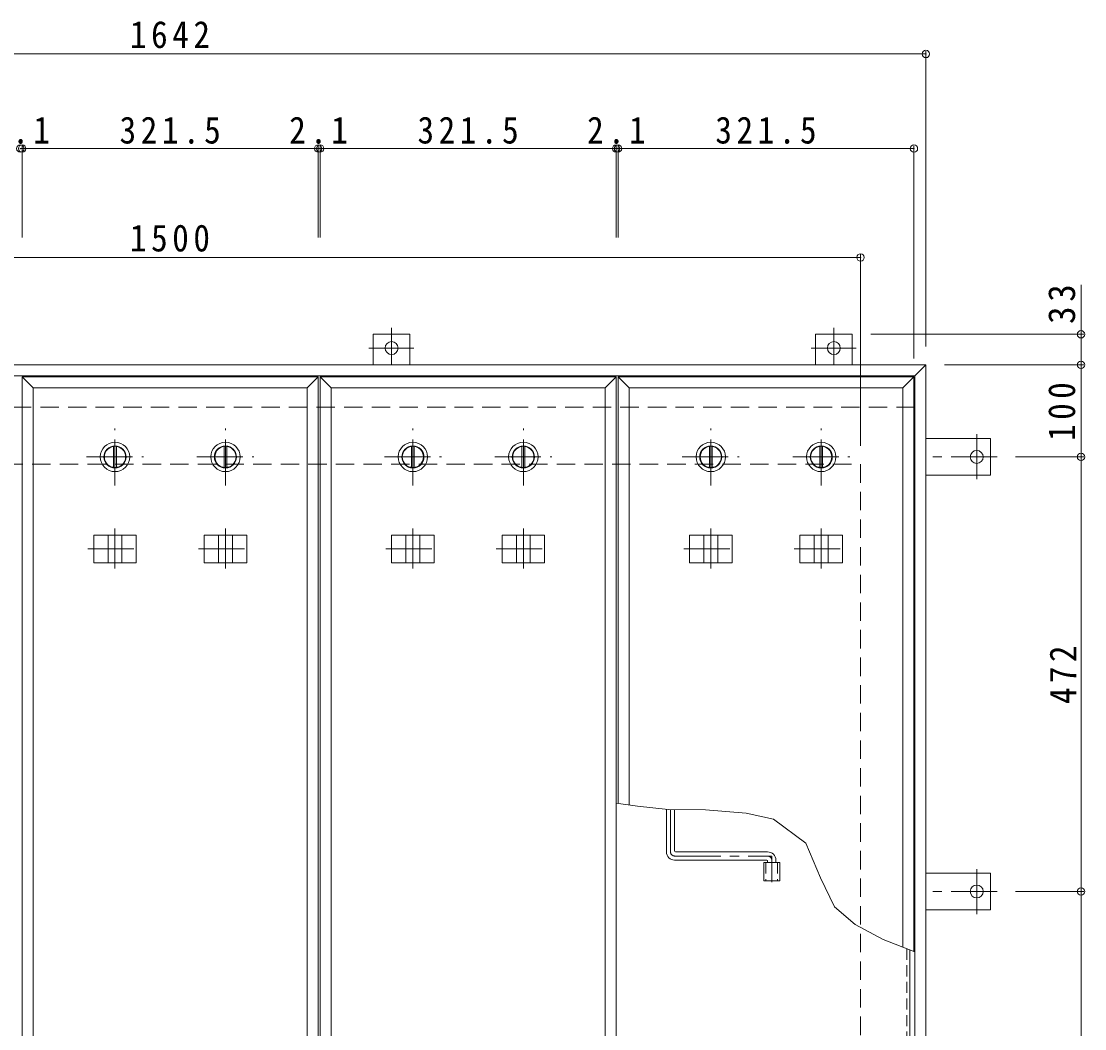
# Model space of a CAD drawing. Units: millimetres at full size, sheet at 1:10. Extents: x -2654 to 2766, y -1962 to 1896.
# Drawn here: x -1623 to -468, y 662 to 1756 of the extents above; entities that cross this region are included whole.
import ezdxf

# ---------------------------------------------------------------- set-up
doc = ezdxf.new("R2010")
doc.units = ezdxf.units.MM
doc.header["$LTSCALE"] = 10
doc.header["$PDMODE"] = 32
doc.header["$PDSIZE"] = 8
for name, pattern in [('CHAIN1', [8, 5, -1, 1, -1]), ('DASHED1', [1.8, 1.2, -0.6]), ('DASHED2', [3, 2, -1])]:
    doc.linetypes.add(name, pattern=pattern)
for name, color, linetype, lineweight in [('0-1_躯体', 2, 'DASHED2', 9), ('0-2_仕上', 4, 'Continuous', 9), ('0-3_建具', 4, 'Continuous', 9), ('0-5_寸法', 7, 'Continuous', 9), ('0-6_ハッチ', 6, 'Continuous', 9), ('0-A', 3, 'CHAIN1', 9), ('0-C', 2, 'Continuous', 9), ('0-E', 3, 'Continuous', 9), ('0-F', 7, 'Continuous', 9)]:
    doc.layers.add(name, color=color, linetype=linetype, lineweight=lineweight)
doc.styles.add('ＭＳ ゴシック', font='')
doc.styles.get('ＭＳ ゴシック').set_extended_font_data('MS Gothic')

msp = doc.modelspace()

# ---------------------------------------------------------------- linework, layer by layer
at = {"layer": '0-1_躯体'}
for p, q in [((-652.35, 1336.63), (-2270.35, 1336.63)), ((-2211.35, 1274.63), (-711.35, 1274.63)), ((-711.35, -125.37), (-711.35, 1274.63))]:
    msp.add_line(p, q, dxfattribs=at)
at = {"layer": '0-2_仕上'}
for p, q in [((-1622.1, -220.37), (-1622.1, 1369.63)), ((-1622.1, 1369.63), (-1300.6, 1369.63)), ((-1300.6, -220.37), (-1300.6, 1369.63)), ((-1298.47, -220.37), (-1298.47, 1369.63)), ((-1298.47, 1369.63), (-976.97, 1369.63)), ((-976.97, -220.37), (-976.97, 1369.63)), ((-974.85, 906.28), (-974.85, 1369.63)), ((-653.35, 745.4), (-653.35, 1369.63)), ((-1312.6, -208.37), (-1312.6, 1357.63)), ((-988.97, -208.37), (-988.97, 1357.63)), ((-962.85, 904.62), (-962.85, 1357.63)), ((-665.35, 750.05), (-665.35, 1357.63))]:
    msp.add_line(p, q, dxfattribs=at)
at = {"layer": '0-2_仕上', "color": 3}
for p, q in [((-816.5, 842.13), (-816.5, 822.13)), ((-816.5, 842.13), (-799.2, 842.13)), ((-799.2, 842.13), (-799.2, 822.13)), ((-816.5, 822.13), (-799.2, 822.13))]:
    msp.add_line(p, q, dxfattribs=at)
at = {"layer": '0-2_仕上', "color": 3, "linetype": 'DASHED1'}
for p, q in [((-814.2, 842.13), (-814.2, 822.13)), ((-801.5, 842.13), (-801.5, 822.13))]:
    msp.add_line(p, q, dxfattribs=at)
at = {"layer": '0-2_仕上'}
for points in [[(-1610.1, -208.37), (-1610.1, 1357.63), (-1622.1, 1369.63)], [(-1610.1, 1357.63), (-1312.6, 1357.63), (-1300.6, 1369.63)], [(-1286.47, -208.37), (-1286.47, 1357.63), (-1298.47, 1369.63)], [(-1286.47, 1357.63), (-988.97, 1357.63), (-976.97, 1369.63)], [(-962.85, 1357.63), (-974.85, 1369.63), (-653.35, 1369.63)], [(-962.85, 1357.63), (-665.35, 1357.63), (-653.35, 1369.63)]]:
    msp.add_lwpolyline(points, dxfattribs=at)
at = {"layer": '0-3_建具', "color": 2}
for p, q in [((-640.35, 1382.63), (-2282.35, 1382.63)), ((-640.35, 1382.63), (-652.35, 1370.63)), ((-640.35, -233.37), (-640.35, 1382.63)), ((-652.35, 1370.63), (-2270.35, 1370.63)), ((-652.35, -221.37), (-652.35, 1370.63))]:
    msp.add_line(p, q, dxfattribs=at)
at = {"layer": '0-3_建具', "linetype": 'CHAIN1'}
for p, q in [((-1521.35, 1204.75), (-1521.35, 1161.51)), ((-1401.35, 1204.75), (-1401.35, 1161.51)), ((-1197.72, 1204.75), (-1197.72, 1161.51)), ((-1077.72, 1204.75), (-1077.72, 1161.51)), ((-874.1, 1204.75), (-874.1, 1161.51)), ((-754.1, 1204.75), (-754.1, 1161.51)), ((-1550.76, 1182.63), (-1491.94, 1182.63)), ((-1430.76, 1182.63), (-1371.94, 1182.63)), ((-1227.13, 1182.63), (-1168.31, 1182.63)), ((-1107.13, 1182.63), (-1048.31, 1182.63)), ((-903.51, 1182.63), (-844.69, 1182.63)), ((-783.51, 1182.63), (-724.69, 1182.63))]:
    msp.add_line(p, q, dxfattribs=at)
at = {"layer": '0-3_建具'}
for p, q in [((-1544.44, 1197.63), (-1544.44, 1167.63)), ((-1544.44, 1197.63), (-1498.26, 1197.63)), ((-1528.85, 1197.63), (-1528.85, 1167.63)), ((-1513.85, 1197.63), (-1513.85, 1167.63)), ((-1498.26, 1197.63), (-1498.26, 1167.63)), ((-1424.44, 1197.63), (-1424.44, 1167.63)), ((-1424.44, 1197.63), (-1378.26, 1197.63)), ((-1408.85, 1197.63), (-1408.85, 1167.63)), ((-1393.85, 1197.63), (-1393.85, 1167.63)), ((-1378.26, 1197.63), (-1378.26, 1167.63)), ((-1220.81, 1197.63), (-1220.81, 1167.63)), ((-1220.81, 1197.63), (-1174.63, 1197.63)), ((-1205.22, 1197.63), (-1205.22, 1167.63)), ((-1190.22, 1197.63), (-1190.22, 1167.63)), ((-1174.63, 1197.63), (-1174.63, 1167.63)), ((-1100.81, 1197.63), (-1100.81, 1167.63)), ((-1100.81, 1197.63), (-1054.63, 1197.63)), ((-1085.22, 1197.63), (-1085.22, 1167.63)), ((-1070.22, 1197.63), (-1070.22, 1167.63)), ((-1054.63, 1197.63), (-1054.63, 1167.63)), ((-897.19, 1197.63), (-897.19, 1167.63)), ((-897.19, 1197.63), (-851.01, 1197.63)), ((-881.6, 1197.63), (-881.6, 1167.63)), ((-866.6, 1197.63), (-866.6, 1167.63)), ((-851.01, 1197.63), (-851.01, 1167.63)), ((-777.19, 1197.63), (-777.19, 1167.63)), ((-777.19, 1197.63), (-731.01, 1197.63)), ((-761.6, 1197.63), (-761.6, 1167.63)), ((-746.6, 1197.63), (-746.6, 1167.63)), ((-731.01, 1197.63), (-731.01, 1167.63)), ((-1544.44, 1167.63), (-1498.26, 1167.63)), ((-1424.44, 1167.63), (-1378.26, 1167.63)), ((-1220.81, 1167.63), (-1174.63, 1167.63)), ((-1100.81, 1167.63), (-1054.63, 1167.63)), ((-897.19, 1167.63), (-851.01, 1167.63)), ((-777.19, 1167.63), (-731.01, 1167.63))]:
    msp.add_line(p, q, dxfattribs=at)
at = {"layer": '0-5_寸法'}
for p, q in [((-471.83, 1415.83), (-471.83, 1469.59)), ((-953.58, 903.33), (-976.97, 906.57)), ((-920.29, 899.59), (-953.58, 903.33)), ((-879.91, 899.17), (-920.29, 899.59)), ((-835.79, 895.84), (-879.91, 899.17)), ((-805.83, 889.18), (-835.79, 895.84)), ((-770.86, 862.96), (-805.83, 889.18)), ((-755.05, 825.5), (-770.86, 862.96)), ((-739.69, 794.05), (-755.05, 825.5)), ((-717.12, 774.81), (-739.69, 794.05)), ((-686.89, 758.39), (-717.12, 774.81)), ((-652.35, 745.02), (-686.89, 758.39))]:
    msp.add_line(p, q, dxfattribs=at)
at = {"layer": '0-6_ハッチ'}
for p, q in [((-922.35, 899.82), (-922.35, 853.63)), ((-913.35, 899.52), (-913.35, 854.63)), ((-813.35, 844.63), (-913.35, 844.63)), ((-912.35, 853.63), (-812.35, 853.63)), ((-812.35, 843.63), (-812.35, 842.13)), ((-803.35, 844.63), (-803.35, 842.13))]:
    msp.add_line(p, q, dxfattribs=at)
at = {"layer": '0-6_ハッチ', "linetype": 'CHAIN1'}
for p, q in [((-917.85, 899.56), (-917.85, 853.64)), ((-913.34, 849.13), (-807.85, 849.13)), ((-807.85, 820.75), (-807.85, 849.13))]:
    msp.add_line(p, q, dxfattribs=at)
at = {"layer": '0-6_ハッチ'}
for centre, radius, start, end in [((-913.35, 853.63), 9, 180, 270), ((-912.35, 854.63), 1, 180, 270), ((-813.35, 843.63), 1, 0, 90), ((-812.35, 844.63), 9, 0, 90)]:
    msp.add_arc(centre, radius, start, end, dxfattribs=at)
at = {"layer": '0-6_ハッチ', "linetype": 'CHAIN1'}
for centre, radius, start, end in [((-913.34, 853.64), 4.51, 180, 270), ((-812.35, 844.63), 4.5, 360, 89.70431)]:
    msp.add_arc(centre, radius, start, end, dxfattribs=at)
at = {"layer": '0-A', "linetype": 'DASHED1'}
msp.add_line((-661.05, 748.39), (-661.05, -175.67), dxfattribs=at)
at = {"layer": '0-A', "linetype": 'Continuous'}
msp.add_line((-657.85, -178.87), (-657.85, 747.15), dxfattribs=at)
at = {"layer": '0-C', "linetype": 'CHAIN1'}
for p, q in [((-1521.35, 1251.63), (-1521.35, 1313.63)), ((-1401.35, 1251.63), (-1401.35, 1313.63)), ((-1197.72, 1251.63), (-1197.72, 1313.63)), ((-1077.72, 1251.63), (-1077.72, 1313.63)), ((-874.1, 1251.63), (-874.1, 1313.63)), ((-754.1, 1251.63), (-754.1, 1313.63)), ((-1552.35, 1282.63), (-1490.35, 1282.63)), ((-1432.35, 1282.63), (-1370.35, 1282.63)), ((-1228.72, 1282.63), (-1166.72, 1282.63)), ((-1108.72, 1282.63), (-1046.72, 1282.63)), ((-905.1, 1282.63), (-843.1, 1282.63)), ((-785.1, 1282.63), (-723.1, 1282.63))]:
    msp.add_line(p, q, dxfattribs=at)
at = {"layer": '0-C'}
for p, q in [((-1522.85, 1294.04), (-1522.85, 1271.23)), ((-1519.85, 1294.04), (-1519.85, 1271.23)), ((-1402.85, 1294.04), (-1402.85, 1271.23)), ((-1399.85, 1294.04), (-1399.85, 1271.23)), ((-1199.22, 1294.04), (-1199.22, 1271.23)), ((-1196.22, 1294.04), (-1196.22, 1271.23)), ((-1079.22, 1294.04), (-1079.22, 1271.23)), ((-1076.22, 1294.04), (-1076.22, 1271.23)), ((-875.6, 1294.04), (-875.6, 1271.23)), ((-872.6, 1294.04), (-872.6, 1271.23)), ((-755.6, 1294.04), (-755.6, 1271.23)), ((-752.6, 1294.04), (-752.6, 1271.23))]:
    msp.add_line(p, q, dxfattribs=at)
for centre, radius in [((-1521.35, 1282.63), 16), ((-1521.35, 1282.63), 12), ((-1521.35, 1282.63), 11.5), ((-1401.35, 1282.63), 16), ((-1401.35, 1282.63), 12), ((-1401.35, 1282.63), 11.5), ((-1197.72, 1282.63), 16), ((-1197.72, 1282.63), 12), ((-1197.72, 1282.63), 11.5), ((-1077.72, 1282.63), 16), ((-1077.72, 1282.63), 12), ((-1077.72, 1282.63), 11.5), ((-874.1, 1282.63), 16), ((-874.1, 1282.63), 12), ((-874.1, 1282.63), 11.5), ((-754.1, 1282.63), 16), ((-754.1, 1282.63), 12), ((-754.1, 1282.63), 11.5)]:
    msp.add_circle(centre, radius, dxfattribs=at)
at = {"layer": '0-E', "linetype": 'CHAIN1'}
for p, q in [((-1220.85, 1422.99), (-1220.85, 1382.83)), ((-740.35, 1422.99), (-740.35, 1382.83)), ((-1245.69, 1400.83), (-1196.8, 1400.83)), ((-765.19, 1400.83), (-716.3, 1400.83)), ((-585.15, 1307.47), (-585.15, 1258.59)), ((-562.99, 1282.63), (-640.35, 1282.63)), ((-585.15, 785.79), (-585.15, 834.68)), ((-562.99, 810.63), (-640.35, 810.63))]:
    msp.add_line(p, q, dxfattribs=at)
at = {"layer": '0-E'}
for p, q in [((-1240.85, 1382.63), (-1240.85, 1415.83)), ((-1240.85, 1415.83), (-1200.85, 1415.83)), ((-1200.85, 1382.63), (-1200.85, 1415.83)), ((-760.35, 1415.83), (-720.35, 1415.83)), ((-760.35, 1382.63), (-760.35, 1415.83)), ((-720.35, 1382.63), (-720.35, 1415.83)), ((-640.35, 1302.63), (-570.15, 1302.63)), ((-570.15, 1302.63), (-570.15, 1262.63)), ((-640.35, 1262.63), (-570.15, 1262.63)), ((-640.35, 830.63), (-570.15, 830.63)), ((-570.15, 790.63), (-570.15, 830.63)), ((-640.35, 790.63), (-570.15, 790.63))]:
    msp.add_line(p, q, dxfattribs=at)
for centre in [(-1220.85, 1400.83), (-740.35, 1400.83), (-585.15, 1282.63), (-585.15, 810.63)]:
    msp.add_circle(centre, 7, dxfattribs=at)
at = {"layer": '0-F'}
for p, q in [((-640.35, 1723.35), (-640.35, 1402.63)), ((-2282.35, 1720.35), (-640.35, 1720.35)), ((-1624.22, 1617.55), (-1622.1, 1617.55)), ((-1622.1, 1620.55), (-1622.1, 1520.84)), ((-1622.1, 1617.55), (-1300.6, 1617.55)), ((-1300.6, 1620.55), (-1300.6, 1520.84)), ((-1300.6, 1617.55), (-1298.47, 1617.55)), ((-1298.47, 1620.55), (-1298.47, 1520.84)), ((-1298.47, 1617.55), (-976.97, 1617.55)), ((-976.97, 1620.55), (-976.97, 1520.84)), ((-976.97, 1617.55), (-974.85, 1617.55)), ((-974.85, 1620.55), (-974.85, 1520.84)), ((-974.85, 1617.55), (-653.35, 1617.55)), ((-653.35, 1620.55), (-653.35, 1389.63)), ((-711.35, 1502.35), (-711.35, 1294.63)), ((-2211.35, 1499.35), (-711.35, 1499.35)), ((-468.83, 1415.83), (-700.35, 1415.83)), ((-471.83, 1382.63), (-471.83, 1415.83)), ((-468.83, 1382.63), (-620.35, 1382.63)), ((-471.83, 1382.63), (-471.83, 1282.63)), ((-468.83, 1282.63), (-542.99, 1282.63)), ((-471.83, 810.63), (-471.83, 1282.63)), ((-468.83, 810.63), (-542.99, 810.63)), ((-471.83, 338.63), (-471.83, 810.63))]:
    msp.add_line(p, q, dxfattribs=at)
for p in [(-640.35, 1720.35), (-1624.22, 1617.55), (-1622.1, 1617.55), (-1300.6, 1617.55), (-1298.47, 1617.55), (-976.97, 1617.55), (-974.85, 1617.55), (-653.35, 1617.55), (-711.35, 1499.35), (-471.83, 1415.83), (-471.83, 1382.63), (-471.83, 1282.63), (-471.83, 810.63)]:
    msp.add_point(p, dxfattribs=at)

# ---------------------------------------------------------------- texts
at = {"layer": '0-F', "color": 2, "char_height": 29.33, "attachment_point": 7, "style": 'ＭＳ ゴシック'}
for s, insert in [('\\T1.28;\\W0.9;1642', (-1505.1, 1726.35)), ('\\T1.27;\\W0.9;2.1', (-1655.66, 1622.55)), ('\\T1.28;\\W0.9;321.5', (-1516.35, 1622.55)), ('\\T1.27;\\W0.9;2.1', (-1332.04, 1622.55)), ('\\T1.28;\\W0.9;321.5', (-1192.72, 1622.55)), ('\\T1.27;\\W0.9;2.1', (-1008.41, 1622.55)), ('\\T1.28;\\W0.9;321.5', (-869.1, 1622.55)), ('\\T1.28;\\W0.9;1500', (-1505.1, 1505.35))]:
    msp.add_mtext(s, dxfattribs=dict(at, insert=insert))
at = {"layer": '0-F', "color": 2, "char_height": 29.33, "attachment_point": 7, "rotation": 90, "style": 'ＭＳ ゴシック'}
for s, insert in [('\\T1.27;\\W0.95;33', (-477.83, 1427.09)), ('\\T1.27;\\W0.9;100', (-477.83, 1300.13)), ('\\T1.27;\\W0.9;472', (-476.83, 1014.13))]:
    msp.add_mtext(s, dxfattribs=dict(at, insert=insert))

doc.saveas('drawing.dxf')
